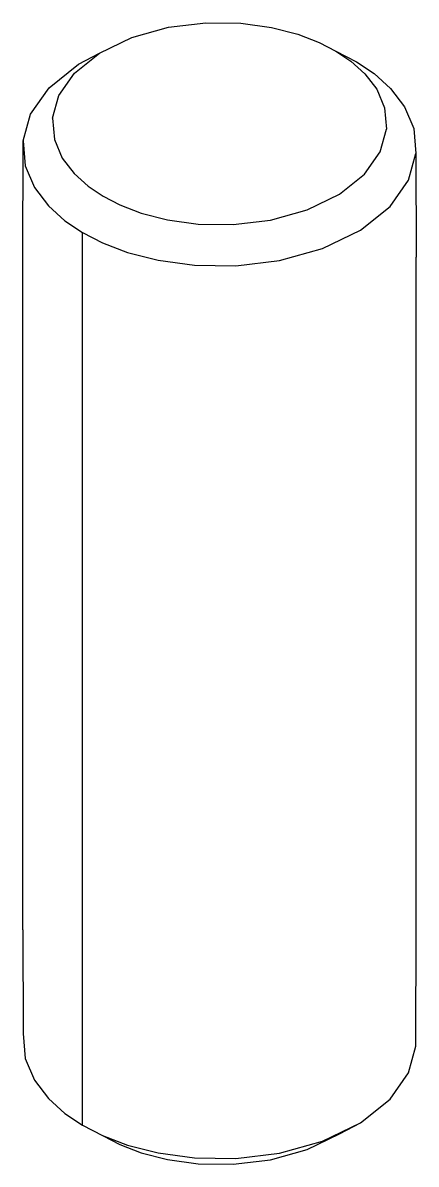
# Model space of a CAD drawing. Header units: millimetres. Extents: x 11.9 to 27.6, y 2.4 to 16.3.
# Drawn here: x 11.85 to 13.85, y 10.5 to 16.3 of the extents above.
import ezdxf

# ---------------------------------------------------------------- set-up
doc = ezdxf.new("R2010")
doc.units = ezdxf.units.MM
doc.layers.add('VISIBLE', color=7, linetype='Continuous')

msp = doc.modelspace()

# ---------------------------------------------------------------- linework, layer by layer
at = {"layer": 'VISIBLE'}
for p, q in [((12.4059, 16.224), (12.5917, 16.2757)), ((12.5917, 16.2757), (12.7811, 16.2985)), ((12.7811, 16.2985), (12.959, 16.296)), ((12.959, 16.296), (13.1162, 16.2745)), ((13.1162, 16.2745), (13.2489, 16.2404)), ((12.2413, 16.1442), (12.4059, 16.224)), ((13.2489, 16.2404), (13.3571, 16.1991)), ((13.3571, 16.1991), (13.4433, 16.1548)), ((12.1143, 16.0423), (12.2413, 16.1442)), ((12.1337, 16.088), (12.2413, 16.1442)), ((13.4433, 16.1548), (13.519, 16.104)), ((13.4433, 16.1548), (13.5478, 16.1005)), ((11.9843, 15.9682), (12.1337, 16.088)), ((13.519, 16.104), (13.5903, 16.0397)), ((13.5478, 16.1005), (13.6368, 16.0407)), ((12.0344, 15.9284), (12.1143, 16.0423)), ((13.5903, 16.0397), (13.6506, 15.9604)), ((13.6368, 16.0407), (13.7208, 15.9651)), ((11.8903, 15.8341), (11.9843, 15.9682)), ((13.6506, 15.9604), (13.6907, 15.866)), ((13.7208, 15.9651), (13.7917, 15.8718)), ((12.0023, 15.8132), (12.0344, 15.9284)), ((13.6907, 15.866), (13.6999, 15.7584)), ((13.7917, 15.8718), (13.8389, 15.7607)), ((11.8525, 15.6986), (11.8903, 15.8341)), ((12.0023, 15.8132), (12.0115, 15.7056)), ((13.6678, 15.6432), (13.6999, 15.7584)), ((13.8389, 15.7607), (13.8497, 15.6342)), ((11.8512, 15.0903), (11.8525, 15.6986)), ((11.8525, 15.6986), (11.8633, 15.5721)), ((12.0115, 15.7056), (12.0516, 15.6111)), ((12.0516, 15.6111), (12.1118, 15.5319)), ((13.5878, 15.5293), (13.6678, 15.6432)), ((13.8119, 15.4986), (13.8497, 15.6342)), ((13.8497, 15.6342), (13.851, 15.108)), ((11.8633, 15.5721), (11.9105, 15.4609)), ((12.1118, 15.5319), (12.1832, 15.4676)), ((13.4608, 15.4274), (13.5878, 15.5293)), ((13.7179, 15.3646), (13.8119, 15.4986)), ((11.9105, 15.4609), (11.9814, 15.3677)), ((12.1832, 15.4676), (12.2589, 15.4168)), ((12.2589, 15.4168), (12.3451, 15.3725)), ((13.2963, 15.3476), (13.4608, 15.4274)), ((11.9814, 15.3677), (12.0653, 15.2921)), ((12.3451, 15.3725), (12.4533, 15.3312)), ((12.4533, 15.3312), (12.586, 15.297)), ((13.1104, 15.2959), (13.2963, 15.3476)), ((13.5684, 15.2447), (13.7179, 15.3646)), ((12.0653, 15.2921), (12.1544, 15.2322)), ((12.586, 15.297), (12.7432, 15.2755)), ((12.7432, 15.2755), (12.9211, 15.2731)), ((12.9211, 15.2731), (13.1104, 15.2959)), ((12.1544, 10.6946), (12.1544, 15.2322)), ((12.1544, 15.2322), (12.2558, 15.1801)), ((13.3749, 15.1509), (13.5684, 15.2447)), ((12.2558, 15.1801), (12.3831, 15.1316)), ((13.1562, 15.09), (13.3749, 15.1509)), ((11.8512, 11.6871), (11.8512, 15.0903)), ((12.3831, 15.1316), (12.5392, 15.0914)), ((12.5392, 15.0914), (12.7241, 15.0661)), ((12.9334, 15.0632), (13.1562, 15.09)), ((13.851, 11.7047), (13.851, 15.108)), ((12.7241, 15.0661), (12.9334, 15.0632)), ((11.8512, 11.6871), (11.8525, 11.1609)), ((13.8497, 11.0965), (13.851, 11.7047)), ((11.8525, 11.1609), (11.8633, 11.0344)), ((13.8119, 10.961), (13.8497, 11.0965)), ((11.8633, 11.0344), (11.9105, 10.9232)), ((11.9105, 10.9232), (11.9814, 10.83)), ((13.7179, 10.8269), (13.8119, 10.961)), ((11.9814, 10.83), (12.0653, 10.7544)), ((13.5684, 10.7071), (13.7179, 10.8269)), ((12.0653, 10.7544), (12.1544, 10.6946)), ((12.1544, 10.6946), (12.2589, 10.6403)), ((12.1544, 10.6946), (12.2558, 10.6424)), ((13.3749, 10.6132), (13.5684, 10.7071)), ((13.4608, 10.6509), (13.5684, 10.7071)), ((12.2558, 10.6424), (12.3831, 10.5939)), ((12.2589, 10.6403), (12.3451, 10.596)), ((13.2963, 10.5711), (13.4608, 10.6509)), ((12.3451, 10.596), (12.4533, 10.5547)), ((12.3831, 10.5939), (12.5392, 10.5537)), ((13.1104, 10.5194), (13.2963, 10.5711)), ((13.1562, 10.5524), (13.3749, 10.6132)), ((12.4533, 10.5547), (12.586, 10.5205)), ((12.5392, 10.5537), (12.7241, 10.5284)), ((12.586, 10.5205), (12.7432, 10.499)), ((12.7241, 10.5284), (12.9334, 10.5256)), ((12.9211, 10.4966), (13.1104, 10.5194)), ((12.9334, 10.5256), (13.1562, 10.5524)), ((12.7432, 10.499), (12.9211, 10.4966))]:
    msp.add_line(p, q, dxfattribs=at)

doc.saveas('drawing.dxf')
